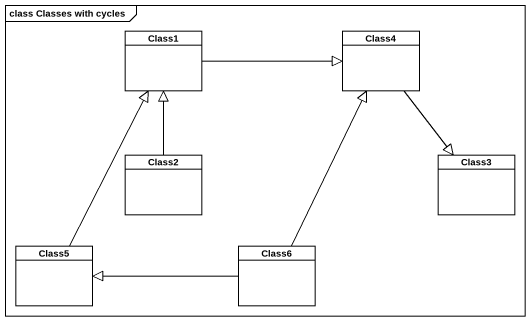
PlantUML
@startuml
mainframe class Classes with cycles
hide circle
hide empty members
class Class1
class Class4
class Class2
class Class3
class Class5
class Class6
Class1 -right-|> Class4
Class4 --|> Class3
Class2 -up-|> Class1
Class5 -up-|> Class1
Class6 -up-|> Class4
Class6 -left-|> Class5
@enduml
